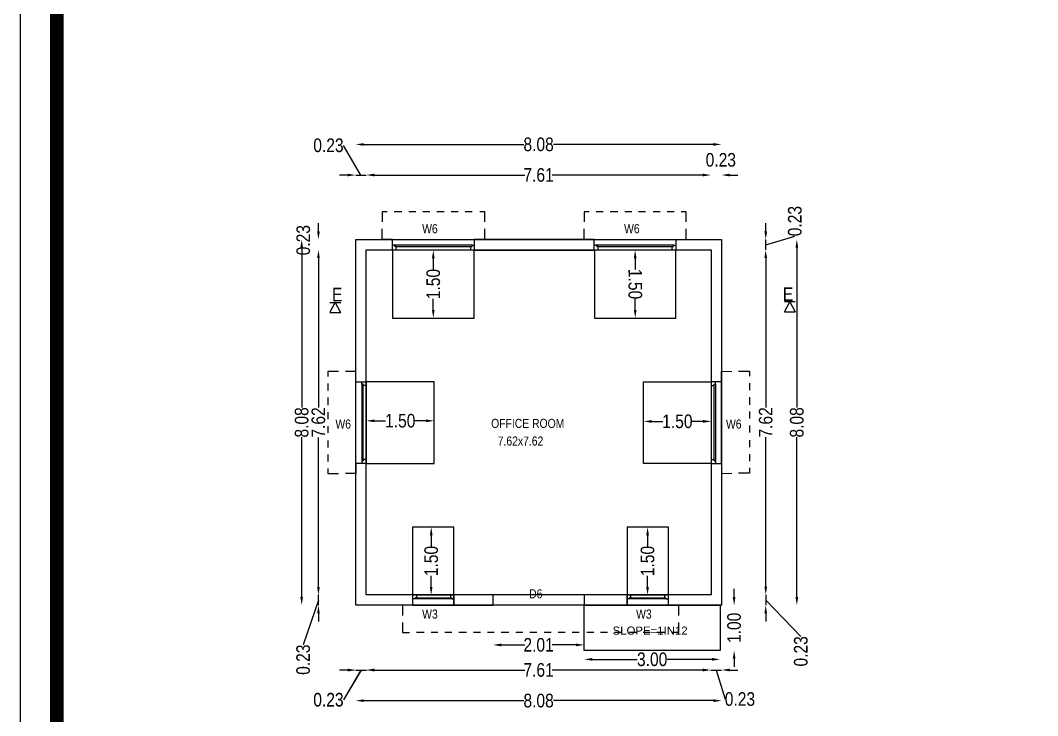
# Model space of a CAD drawing. Header units: metres. Extents: x -941 to 1333, y -28 to 1490.
# Drawn here: x 959.38 to 981.84, y 370.02 to 385.38 of the extents above; entities that cross this region are included whole.
import ezdxf

# ---------------------------------------------------------------- set-up
doc = ezdxf.new("R2010")
doc.units = ezdxf.units.M
for name, color, linetype in [('BLK_5_DA_RAMP_1', 1, 'Continuous'), ('BLK_5_FLR_0_CARPET_AREA', 45, 'Continuous'), ('BLK_5_FLR_0_EXIT_WIDTH_DOOR', 2, 'Continuous'), ('BLK_5_FLR_0_REGULAR_ROOM', 4, 'Continuous'), ('BLK_5_FLR_0_ROOM_LIGHT_VENTILATION_1', 4, 'Continuous'), ('window', 3, 'Continuous')]:
    doc.layers.add(name, color=color, linetype=linetype)
doc.styles.get("Standard").update_dxf_attribs({"font": 'arial.ttf'})
doc.styles.add('style2A', font='swissc.ttf')
doc.dimstyles.get("Standard").update_dxf_attribs({"dimtxt": 0.4, "dimasz": 0.18, "dimexe": 0.18, "dimexo": 0.0625, "dimgap": 0, "dimtad": 0, "dimzin": 0, "dimdsep": 46, "dimtxsty": 'style2A', "dimcen": 0.09, "dimse1": 1, "dimse2": 1, "dimadec": 0, "dimazin": 0, "dimtfac": 1, "dimtofl": 0, "dimtmove": 0, "dimatfit": 3, "dimfxl": 0, "dimtolj": 1, "dimtzin": 0, "dimarcsym": 0})

# ---------------------------------------------------------------- blocks, each defined once
blk = doc.blocks.new('*D900')
at = {"layer": 'BLK_5_FLR_0_ROOM_LIGHT_VENTILATION_1', "color": 0, "lineweight": -2}
for p, q in [((968.497, 380.122), (968.497, 379.876)), ((968.497, 378.982), (968.497, 379.229))]:
    blk.add_line(p, q, dxfattribs=at)
at = {"layer": 'BLK_5_FLR_0_ROOM_LIGHT_VENTILATION_1', "color": 0}
for points in [[(968.467, 380.122), (968.527, 380.122), (968.497, 380.302)], [(968.467, 378.982), (968.527, 378.982), (968.497, 378.802)]]:
    blk.add_solid(points, dxfattribs=at)
at = {"layer": 'Defpoints', "color": 0}
for p in [(968.497, 380.302), (968.497, 378.802), (968.497, 378.802)]:
    blk.add_point(p, dxfattribs=at)
at = {"layer": 'BLK_5_FLR_0_ROOM_LIGHT_VENTILATION_1', "color": 0, "insert": (968.497, 379.552), "char_height": 0.3, "attachment_point": 5, "rotation": 90, "style": 'style2A'}
blk.add_mtext('\\A1;1.50', dxfattribs=at)
blk = doc.blocks.new('*D901')
at = {"layer": 'BLK_5_FLR_0_ROOM_LIGHT_VENTILATION_1', "color": 0, "lineweight": -2}
for p, q in [((972.954, 380.122), (972.954, 379.876)), ((972.955, 378.982), (972.955, 379.229))]:
    blk.add_line(p, q, dxfattribs=at)
at = {"layer": 'BLK_5_FLR_0_ROOM_LIGHT_VENTILATION_1', "color": 0}
for points in [[(972.984, 380.122), (972.924, 380.122), (972.954, 380.302)], [(972.985, 378.982), (972.925, 378.982), (972.955, 378.802)]]:
    blk.add_solid(points, dxfattribs=at)
at = {"layer": 'Defpoints', "color": 0}
for p in [(972.954, 380.302), (972.955, 378.802), (972.955, 378.802)]:
    blk.add_point(p, dxfattribs=at)
at = {"layer": 'BLK_5_FLR_0_ROOM_LIGHT_VENTILATION_1', "color": 0, "insert": (972.955, 379.552), "char_height": 0.3, "attachment_point": 5, "rotation": 270.0564, "style": 'style2A'}
blk.add_mtext('\\A1;1.50', dxfattribs=at)
blk = doc.blocks.new('*D858')
at = {"layer": 'BLK_5_FLR_0_ROOM_LIGHT_VENTILATION_1', "color": 0, "lineweight": -2}
for p, q in [((967.197, 376.532), (967.443, 376.532)), ((968.337, 376.532), (968.091, 376.532))]:
    blk.add_line(p, q, dxfattribs=at)
at = {"layer": 'BLK_5_FLR_0_ROOM_LIGHT_VENTILATION_1', "color": 0}
for points in [[(967.197, 376.562), (967.197, 376.502), (967.017, 376.532)], [(968.337, 376.562), (968.337, 376.502), (968.517, 376.532)]]:
    blk.add_solid(points, dxfattribs=at)
at = {"layer": 'Defpoints', "color": 0}
for p in [(967.017, 376.507), (968.517, 376.532), (968.517, 376.507)]:
    blk.add_point(p, dxfattribs=at)
at = {"layer": 'BLK_5_FLR_0_ROOM_LIGHT_VENTILATION_1', "color": 0, "insert": (967.767, 376.532), "char_height": 0.3, "attachment_point": 5, "style": 'style2A'}
blk.add_mtext('\\A1;1.50', dxfattribs=at)
blk = doc.blocks.new('*D902')
at = {"layer": 'BLK_5_FLR_0_ROOM_LIGHT_VENTILATION_1', "color": 0, "lineweight": -2}
for p, q in [((973.318, 376.519), (973.562, 376.519)), ((974.454, 376.519), (974.21, 376.519))]:
    blk.add_line(p, q, dxfattribs=at)
at = {"layer": 'BLK_5_FLR_0_ROOM_LIGHT_VENTILATION_1', "color": 0}
for points in [[(973.318, 376.549), (973.318, 376.489), (973.138, 376.519)], [(974.454, 376.549), (974.454, 376.489), (974.634, 376.519)]]:
    blk.add_solid(points, dxfattribs=at)
at = {"layer": 'Defpoints', "color": 0}
for p in [(973.138, 376.519), (974.634, 376.519), (974.634, 376.519)]:
    blk.add_point(p, dxfattribs=at)
at = {"layer": 'BLK_5_FLR_0_ROOM_LIGHT_VENTILATION_1', "color": 0, "insert": (973.886, 376.519), "char_height": 0.3, "attachment_point": 5, "style": 'style2A'}
blk.add_mtext('\\A1;1.50', dxfattribs=at)
blk = doc.blocks.new('*D903')
at = {"layer": 'BLK_5_FLR_0_ROOM_LIGHT_VENTILATION_1', "color": 0, "lineweight": -2}
for p, q in [((968.451, 374.005), (968.451, 373.759)), ((968.45, 372.865), (968.451, 373.111))]:
    blk.add_line(p, q, dxfattribs=at)
at = {"layer": 'BLK_5_FLR_0_ROOM_LIGHT_VENTILATION_1', "color": 0}
for points in [[(968.421, 374.005), (968.481, 374.005), (968.451, 374.185)], [(968.42, 372.865), (968.48, 372.865), (968.45, 372.685)]]:
    blk.add_solid(points, dxfattribs=at)
at = {"layer": 'Defpoints', "color": 0}
for p in [(968.496, 374.185), (968.45, 372.685), (968.495, 372.685)]:
    blk.add_point(p, dxfattribs=at)
at = {"layer": 'BLK_5_FLR_0_ROOM_LIGHT_VENTILATION_1', "color": 0, "insert": (968.451, 373.435), "char_height": 0.3, "attachment_point": 5, "rotation": 89.9707, "style": 'style2A'}
blk.add_mtext('\\A1;1.50', dxfattribs=at)
blk = doc.blocks.new('*D904')
at = {"layer": 'BLK_5_FLR_0_ROOM_LIGHT_VENTILATION_1', "color": 0, "lineweight": -2}
for p, q in [((973.228, 374.005), (973.228, 373.759)), ((973.228, 372.865), (973.228, 373.111))]:
    blk.add_line(p, q, dxfattribs=at)
at = {"layer": 'BLK_5_FLR_0_ROOM_LIGHT_VENTILATION_1', "color": 0}
for points in [[(973.198, 374.005), (973.258, 374.005), (973.228, 374.185)], [(973.198, 372.865), (973.258, 372.865), (973.228, 372.685)]]:
    blk.add_solid(points, dxfattribs=at)
at = {"layer": 'Defpoints', "color": 0}
for p in [(973.228, 374.185), (973.234, 374.185), (973.234, 372.685)]:
    blk.add_point(p, dxfattribs=at)
at = {"layer": 'BLK_5_FLR_0_ROOM_LIGHT_VENTILATION_1', "color": 0, "insert": (973.228, 373.435), "char_height": 0.3, "attachment_point": 5, "rotation": 90, "style": 'style2A'}
blk.add_mtext('\\A1;1.50', dxfattribs=at)
blk = doc.blocks.new('*D855')
at = {"layer": 'BLK_5_FLR_0_EXIT_WIDTH_DOOR', "color": 0, "lineweight": -2}
for p, q in [((969.996, 371.582), (970.52, 371.582)), ((971.649, 371.582), (971.124, 371.582))]:
    blk.add_line(p, q, dxfattribs=at)
at = {"layer": 'BLK_5_FLR_0_EXIT_WIDTH_DOOR', "color": 0}
for points in [[(969.996, 371.612), (969.996, 371.552), (969.816, 371.582)], [(971.649, 371.612), (971.649, 371.552), (971.829, 371.582)]]:
    blk.add_solid(points, dxfattribs=at)
at = {"layer": 'Defpoints', "color": 0}
for p in [(969.816, 373.485), (971.829, 373.485), (971.829, 371.582)]:
    blk.add_point(p, dxfattribs=at)
at = {"layer": 'BLK_5_FLR_0_EXIT_WIDTH_DOOR', "color": 0, "insert": (970.822, 371.582), "char_height": 0.3, "attachment_point": 5, "style": 'style2A'}
blk.add_mtext('\\A1;2.01', dxfattribs=at)
blk = doc.blocks.new('*D895')
at = {"layer": 'BLK_5_DA_RAMP_1', "color": 0, "lineweight": -2}
for p, q in [((972.009, 371.263), (972.998, 371.263)), ((974.649, 371.263), (973.659, 371.263))]:
    blk.add_line(p, q, dxfattribs=at)
at = {"layer": 'BLK_5_DA_RAMP_1', "color": 0}
for points in [[(972.009, 371.293), (972.009, 371.233), (971.829, 371.263)], [(974.649, 371.293), (974.649, 371.233), (974.829, 371.263)]]:
    blk.add_solid(points, dxfattribs=at)
at = {"layer": 'Defpoints', "color": 0}
for p in [(971.829, 372.458), (974.829, 372.458), (974.829, 371.263)]:
    blk.add_point(p, dxfattribs=at)
at = {"layer": 'BLK_5_DA_RAMP_1', "color": 0, "insert": (973.329, 371.263), "char_height": 0.3, "attachment_point": 5, "style": 'style2A'}
blk.add_mtext('\\A1;3.00', dxfattribs=at)
blk = doc.blocks.new('*D896')
at = {"layer": 'BLK_5_DA_RAMP_1', "color": 0, "lineweight": -2}
for p, q in [((975.139, 372.638), (975.139, 372.818)), ((975.139, 371.28), (975.139, 371.1))]:
    blk.add_line(p, q, dxfattribs=at)
at = {"layer": 'BLK_5_DA_RAMP_1', "color": 0}
for points in [[(975.109, 372.638), (975.169, 372.638), (975.139, 372.458)], [(975.109, 371.28), (975.169, 371.28), (975.139, 371.46)]]:
    blk.add_solid(points, dxfattribs=at)
at = {"layer": 'Defpoints', "color": 0}
for p in [(974.829, 372.458), (974.829, 371.46), (975.139, 371.46)]:
    blk.add_point(p, dxfattribs=at)
at = {"layer": 'BLK_5_DA_RAMP_1', "color": 0, "insert": (975.139, 371.959), "char_height": 0.3, "attachment_point": 5, "rotation": 90, "style": 'style2A'}
blk.add_mtext('\\A1;1.00', dxfattribs=at)
blk = doc.blocks.new('*D877')
at = {"layer": 'Defpoints', "color": 0}
for p in [(965.961, 372.685), (967.017, 372.685), (967.034, 372.458)]:
    blk.add_point(p, dxfattribs=at)
at = {"layer": 'window', "color": 0, "lineweight": -2}
for p, q in [((965.961, 372.865), (965.961, 373.045)), ((965.961, 372.458), (965.961, 372.685)), ((965.961, 372.571), (965.624, 371.585)), ((965.961, 372.278), (965.961, 372.098))]:
    blk.add_line(p, q, dxfattribs=at)
at = {"layer": 'window', "color": 0}
for points in [[(965.931, 372.865), (965.991, 372.865), (965.961, 372.685)], [(965.931, 372.278), (965.991, 372.278), (965.961, 372.458)]]:
    blk.add_solid(points, dxfattribs=at)
at = {"layer": 'window', "color": 0, "insert": (965.624, 371.256), "char_height": 0.3, "attachment_point": 5, "rotation": 90, "style": 'style2A'}
blk.add_mtext('\\A1;0.23', dxfattribs=at)
blk = doc.blocks.new('*D878')
at = {"layer": 'Defpoints', "color": 0}
for p in [(965.961, 380.305), (967.013, 380.305), (967.017, 372.685)]:
    blk.add_point(p, dxfattribs=at)
at = {"layer": 'window', "color": 0, "lineweight": -2}
for p, q in [((965.961, 380.125), (965.961, 376.824)), ((965.961, 372.865), (965.961, 376.166))]:
    blk.add_line(p, q, dxfattribs=at)
at = {"layer": 'window', "color": 0}
for points in [[(965.931, 380.125), (965.991, 380.125), (965.961, 380.305)], [(965.931, 372.865), (965.991, 372.865), (965.961, 372.685)]]:
    blk.add_solid(points, dxfattribs=at)
at = {"layer": 'window', "color": 0, "insert": (965.961, 376.495), "char_height": 0.3, "attachment_point": 5, "rotation": 90, "style": 'style2A'}
blk.add_mtext('\\A1;7.62', dxfattribs=at)
blk = doc.blocks.new('*D879')
at = {"layer": 'Defpoints', "color": 0}
for p in [(965.961, 380.536), (966.783, 380.536), (967.013, 380.305)]:
    blk.add_point(p, dxfattribs=at)
at = {"layer": 'window', "color": 0, "lineweight": -2}
for p, q in [((965.961, 380.716), (965.961, 380.896)), ((965.961, 380.125), (965.961, 379.945))]:
    blk.add_line(p, q, dxfattribs=at)
at = {"layer": 'window', "color": 0}
for points in [[(965.931, 380.716), (965.991, 380.716), (965.961, 380.536)], [(965.931, 380.125), (965.991, 380.125), (965.961, 380.305)]]:
    blk.add_solid(points, dxfattribs=at)
at = {"layer": 'window', "color": 0, "insert": (965.627, 380.521), "char_height": 0.3, "attachment_point": 5, "rotation": 90, "style": 'style2A'}
blk.add_mtext('\\A1;0.23', dxfattribs=at)
blk = doc.blocks.new('*D859')
at = {"layer": 'Defpoints', "color": 0}
for p in [(966.865, 380.536), (965.591, 372.458), (966.865, 372.458)]:
    blk.add_point(p, dxfattribs=at)
at = {"layer": 'window', "color": 0, "lineweight": -2}
for p, q in [((965.591, 380.356), (965.591, 376.826)), ((965.591, 372.638), (965.591, 376.167))]:
    blk.add_line(p, q, dxfattribs=at)
at = {"layer": 'window', "color": 0}
for points in [[(965.561, 380.356), (965.621, 380.356), (965.591, 380.536)], [(965.561, 372.638), (965.621, 372.638), (965.591, 372.458)]]:
    blk.add_solid(points, dxfattribs=at)
at = {"layer": 'window', "color": 0, "insert": (965.591, 376.497), "char_height": 0.3, "attachment_point": 5, "rotation": 90, "style": 'style2A'}
blk.add_mtext('\\A1;8.08', dxfattribs=at)
blk = doc.blocks.new('*D860')
at = {"layer": 'Defpoints', "color": 0}
for p in [(974.862, 380.536), (975.837, 380.536), (974.634, 380.305)]:
    blk.add_point(p, dxfattribs=at)
at = {"layer": 'window', "color": 0, "lineweight": -2}
for p, q in [((975.837, 380.716), (975.837, 380.896)), ((975.837, 380.421), (976.48, 380.613)), ((975.837, 380.305), (975.837, 380.536)), ((975.837, 380.125), (975.837, 379.945))]:
    blk.add_line(p, q, dxfattribs=at)
at = {"layer": 'window', "color": 0}
for points in [[(975.807, 380.716), (975.867, 380.716), (975.837, 380.536)], [(975.807, 380.125), (975.867, 380.125), (975.837, 380.305)]]:
    blk.add_solid(points, dxfattribs=at)
at = {"layer": 'window', "color": 0, "insert": (976.48, 380.942), "char_height": 0.3, "attachment_point": 5, "rotation": 90, "style": 'style2A'}
blk.add_mtext('\\A1;0.23', dxfattribs=at)
blk = doc.blocks.new('*D861')
at = {"layer": 'Defpoints', "color": 0}
for p in [(974.862, 380.536), (974.862, 372.458), (976.524, 372.458)]:
    blk.add_point(p, dxfattribs=at)
at = {"layer": 'window', "color": 0, "lineweight": -2}
for p, q in [((976.524, 380.356), (976.524, 376.826)), ((976.524, 372.638), (976.524, 376.167))]:
    blk.add_line(p, q, dxfattribs=at)
at = {"layer": 'window', "color": 0}
for points in [[(976.494, 380.356), (976.554, 380.356), (976.524, 380.536)], [(976.494, 372.638), (976.554, 372.638), (976.524, 372.458)]]:
    blk.add_solid(points, dxfattribs=at)
at = {"layer": 'window', "color": 0, "insert": (976.524, 376.497), "char_height": 0.3, "attachment_point": 5, "rotation": 90, "style": 'style2A'}
blk.add_mtext('\\A1;8.08', dxfattribs=at)
blk = doc.blocks.new('*D876')
at = {"layer": 'Defpoints', "color": 0}
for p in [(966.789, 373.532), (967.022, 373.532), (967.022, 371.025)]:
    blk.add_point(p, dxfattribs=at)
at = {"layer": 'window', "color": 0, "lineweight": -2}
for p, q in [((966.609, 371.025), (966.429, 371.025)), ((966.905, 371.025), (966.511, 370.369)), ((966.789, 371.025), (967.022, 371.025)), ((967.202, 371.025), (967.382, 371.025))]:
    blk.add_line(p, q, dxfattribs=at)
at = {"layer": 'window', "color": 0}
for points in [[(966.609, 371.055), (966.609, 370.995), (966.789, 371.025)], [(967.202, 371.055), (967.202, 370.995), (967.022, 371.025)]]:
    blk.add_solid(points, dxfattribs=at)
at = {"layer": 'window', "color": 0, "insert": (966.182, 370.369), "char_height": 0.3, "attachment_point": 5, "style": 'style2A'}
blk.add_mtext('\\A1;0.23', dxfattribs=at)
blk = doc.blocks.new('*D880')
at = {"layer": 'Defpoints', "color": 0}
for p in [(967.013, 381.96), (966.783, 379.453), (967.013, 379.453)]:
    blk.add_point(p, dxfattribs=at)
at = {"layer": 'window', "color": 0, "lineweight": -2}
for p, q in [((966.898, 381.96), (966.511, 382.615)), ((966.603, 381.96), (966.423, 381.96)), ((966.783, 381.96), (967.013, 381.96)), ((967.193, 381.96), (967.373, 381.96))]:
    blk.add_line(p, q, dxfattribs=at)
at = {"layer": 'window', "color": 0}
for points in [[(966.603, 381.99), (966.603, 381.93), (966.783, 381.96)], [(967.193, 381.99), (967.193, 381.93), (967.013, 381.96)]]:
    blk.add_solid(points, dxfattribs=at)
at = {"layer": 'window', "color": 0, "insert": (966.182, 382.615), "char_height": 0.3, "attachment_point": 5, "style": 'style2A'}
blk.add_mtext('\\A1;0.23', dxfattribs=at)
blk = doc.blocks.new('*D881')
at = {"layer": 'Defpoints', "color": 0}
for p in [(974.628, 381.96), (967.013, 380.305), (974.628, 380.299)]:
    blk.add_point(p, dxfattribs=at)
at = {"layer": 'window', "color": 0, "lineweight": -2}
for p, q in [((967.193, 381.96), (970.518, 381.96)), ((974.448, 381.96), (971.123, 381.96))]:
    blk.add_line(p, q, dxfattribs=at)
at = {"layer": 'window', "color": 0}
for points in [[(967.193, 381.99), (967.193, 381.93), (967.013, 381.96)], [(974.448, 381.99), (974.448, 381.93), (974.628, 381.96)]]:
    blk.add_solid(points, dxfattribs=at)
at = {"layer": 'window', "color": 0, "insert": (970.821, 381.96), "char_height": 0.3, "attachment_point": 5, "style": 'style2A'}
blk.add_mtext('\\A1;7.61', dxfattribs=at)
blk = doc.blocks.new('*D882')
at = {"layer": 'Defpoints', "color": 0}
for p in [(974.862, 381.96), (974.628, 380.299), (974.862, 380.299)]:
    blk.add_point(p, dxfattribs=at)
at = {"layer": 'window', "color": 0, "lineweight": -2}
for p, q in [((974.448, 381.96), (974.268, 381.96)), ((975.042, 381.96), (975.222, 381.96))]:
    blk.add_line(p, q, dxfattribs=at)
at = {"layer": 'window', "color": 0}
for points in [[(974.448, 381.99), (974.448, 381.93), (974.628, 381.96)], [(975.042, 381.99), (975.042, 381.93), (974.862, 381.96)]]:
    blk.add_solid(points, dxfattribs=at)
at = {"layer": 'window', "color": 0, "insert": (974.845, 382.294), "char_height": 0.3, "attachment_point": 5, "style": 'style2A'}
blk.add_mtext('\\A1;0.23', dxfattribs=at)
blk = doc.blocks.new('*D874')
at = {"layer": 'Defpoints', "color": 0}
for p in [(974.634, 380.305), (974.634, 372.688), (975.837, 372.688)]:
    blk.add_point(p, dxfattribs=at)
at = {"layer": 'window', "color": 0, "lineweight": -2}
for p, q in [((975.837, 380.125), (975.837, 376.826)), ((975.837, 372.868), (975.837, 376.167))]:
    blk.add_line(p, q, dxfattribs=at)
at = {"layer": 'window', "color": 0}
for points in [[(975.807, 380.125), (975.867, 380.125), (975.837, 380.305)], [(975.807, 372.868), (975.867, 372.868), (975.837, 372.688)]]:
    blk.add_solid(points, dxfattribs=at)
at = {"layer": 'window', "color": 0, "insert": (975.837, 376.496), "char_height": 0.3, "attachment_point": 5, "rotation": 90, "style": 'style2A'}
blk.add_mtext('\\A1;7.62', dxfattribs=at)
blk = doc.blocks.new('*D875')
at = {"layer": 'Defpoints', "color": 0}
for p in [(974.634, 372.688), (974.781, 372.458), (975.837, 372.458)]:
    blk.add_point(p, dxfattribs=at)
at = {"layer": 'window', "color": 0, "lineweight": -2}
for p, q in [((975.837, 372.868), (975.837, 373.048)), ((975.837, 372.688), (975.837, 372.458)), ((975.837, 372.573), (976.612, 371.769)), ((975.837, 372.278), (975.837, 372.098))]:
    blk.add_line(p, q, dxfattribs=at)
at = {"layer": 'window', "color": 0}
for points in [[(975.807, 372.868), (975.867, 372.868), (975.837, 372.688)], [(975.807, 372.278), (975.867, 372.278), (975.837, 372.458)]]:
    blk.add_solid(points, dxfattribs=at)
at = {"layer": 'window', "color": 0, "insert": (976.612, 371.44), "char_height": 0.3, "attachment_point": 5, "rotation": 90, "style": 'style2A'}
blk.add_mtext('\\A1;0.23', dxfattribs=at)
blk = doc.blocks.new('*D917')
at = {"layer": 'Defpoints', "color": 0}
for p in [(974.862, 382.636), (966.783, 380.536), (974.862, 380.536)]:
    blk.add_point(p, dxfattribs=at)
at = {"layer": 'window', "color": 0, "lineweight": -2}
for p, q in [((966.963, 382.636), (970.493, 382.636)), ((974.682, 382.636), (971.152, 382.636))]:
    blk.add_line(p, q, dxfattribs=at)
at = {"layer": 'window', "color": 0}
for points in [[(966.963, 382.666), (966.963, 382.606), (966.783, 382.636)], [(974.682, 382.666), (974.682, 382.606), (974.862, 382.636)]]:
    blk.add_solid(points, dxfattribs=at)
at = {"layer": 'window', "color": 0, "insert": (970.822, 382.636), "char_height": 0.3, "attachment_point": 5, "style": 'style2A'}
blk.add_mtext('\\A1;8.08', dxfattribs=at)
blk = doc.blocks.new('*D870')
at = {"layer": 'Defpoints', "color": 0}
for p in [(966.783, 373.535), (967.013, 373.535), (967.013, 371.028)]:
    blk.add_point(p, dxfattribs=at)
at = {"layer": 'window', "color": 0, "lineweight": -2}
for p, q in [((966.603, 371.028), (966.423, 371.028)), ((966.898, 371.028), (966.511, 370.372)), ((966.783, 371.028), (967.013, 371.028)), ((967.193, 371.028), (967.373, 371.028))]:
    blk.add_line(p, q, dxfattribs=at)
at = {"layer": 'window', "color": 0}
for points in [[(966.603, 371.058), (966.603, 370.998), (966.783, 371.028)], [(967.193, 371.058), (967.193, 370.998), (967.013, 371.028)]]:
    blk.add_solid(points, dxfattribs=at)
at = {"layer": 'window', "color": 0, "insert": (966.182, 370.372), "char_height": 0.3, "attachment_point": 5, "style": 'style2A'}
blk.add_mtext('\\A1;0.23', dxfattribs=at)
blk = doc.blocks.new('*D871')
at = {"layer": 'Defpoints', "color": 0}
for p in [(967.013, 372.682), (974.628, 372.688), (974.628, 371.028)]:
    blk.add_point(p, dxfattribs=at)
at = {"layer": 'window', "color": 0, "lineweight": -2}
for p, q in [((967.193, 371.028), (970.518, 371.028)), ((974.448, 371.028), (971.123, 371.028))]:
    blk.add_line(p, q, dxfattribs=at)
at = {"layer": 'window', "color": 0}
for points in [[(967.193, 371.058), (967.193, 370.998), (967.013, 371.028)], [(974.448, 371.058), (974.448, 370.998), (974.628, 371.028)]]:
    blk.add_solid(points, dxfattribs=at)
at = {"layer": 'window', "color": 0, "insert": (970.821, 371.028), "char_height": 0.3, "attachment_point": 5, "style": 'style2A'}
blk.add_mtext('\\A1;7.61', dxfattribs=at)
blk = doc.blocks.new('*D872')
at = {"layer": 'Defpoints', "color": 0}
for p in [(974.628, 372.688), (974.862, 372.688), (974.862, 371.028)]:
    blk.add_point(p, dxfattribs=at)
at = {"layer": 'window', "color": 0, "lineweight": -2}
for p, q in [((974.448, 371.028), (974.268, 371.028)), ((974.628, 371.028), (974.862, 371.028)), ((974.745, 371.028), (974.938, 370.385)), ((975.042, 371.028), (975.222, 371.028))]:
    blk.add_line(p, q, dxfattribs=at)
at = {"layer": 'window', "color": 0}
for points in [[(974.448, 371.058), (974.448, 370.998), (974.628, 371.028)], [(975.042, 371.058), (975.042, 370.998), (974.862, 371.028)]]:
    blk.add_solid(points, dxfattribs=at)
at = {"layer": 'window', "color": 0, "insert": (975.267, 370.385), "char_height": 0.3, "attachment_point": 5, "style": 'style2A'}
blk.add_mtext('\\A1;0.23', dxfattribs=at)
blk = doc.blocks.new('*D873')
at = {"layer": 'Defpoints', "color": 0}
for p in [(966.783, 372.452), (974.862, 372.458), (974.862, 370.351)]:
    blk.add_point(p, dxfattribs=at)
at = {"layer": 'window', "color": 0, "lineweight": -2}
for p, q in [((966.963, 370.351), (970.493, 370.351)), ((974.682, 370.351), (971.152, 370.351))]:
    blk.add_line(p, q, dxfattribs=at)
at = {"layer": 'window', "color": 0}
for points in [[(966.963, 370.381), (966.963, 370.321), (966.783, 370.351)], [(974.682, 370.381), (974.682, 370.321), (974.862, 370.351)]]:
    blk.add_solid(points, dxfattribs=at)
at = {"layer": 'window', "color": 0, "insert": (970.822, 370.351), "char_height": 0.3, "attachment_point": 5, "style": 'style2A'}
blk.add_mtext('\\A1;8.08', dxfattribs=at)

msp = doc.modelspace()

# ---------------------------------------------------------------- linework, layer by layer
msp.add_lwpolyline([(959.37921, 426.76802), (1077.98196, 426.76789), (1077.98196, 342.87839), (959.37921, 342.87851)], close=True)
at = {"const_width": 0.3036}
msp.add_lwpolyline([(960.18379, 343.6831), (1077.17738, 343.68297), (1077.17738, 425.96331), (960.18379, 425.96343)], close=True, dxfattribs=at)
at = {"lineweight": 25}
for points in [[(967.48201, 381.15088), (967.37019, 381.15088), (967.37019, 380.92726)], [(967.80346, 381.15088), (967.63575, 381.15088)], [(968.11094, 381.15088), (967.9572, 381.15088)], [(968.41842, 381.15088), (968.26468, 381.15088)], [(968.73988, 381.15088), (968.57217, 381.15088)], [(969.04736, 381.15088), (968.89362, 381.15088)], [(969.35484, 381.15088), (969.2011, 381.15088)], [(969.63437, 380.92726), (969.63437, 381.15088), (969.52256, 381.15088)], [(971.94048, 381.15088), (971.82867, 381.15088), (971.82867, 380.92726)], [(972.24796, 381.15088), (972.09422, 381.15088)], [(972.56942, 381.15088), (972.4017, 381.15088)], [(972.8769, 381.15088), (972.72316, 381.15088)], [(973.18438, 381.15088), (973.03064, 381.15088)], [(973.50583, 381.15088), (973.35209, 381.15088)], [(973.81332, 381.15088), (973.65957, 381.15088)], [(974.07887, 380.92726), (974.07887, 381.15088), (973.96706, 381.15088)], [(967.59382, 380.53592), (967.37019, 380.53592), (967.37019, 380.77352)], [(969.39677, 380.53592), (969.39677, 380.3023), (967.59382, 380.3023), (967.59382, 380.53592), (969.39677, 380.53592), (969.63437, 380.53592), (969.63437, 380.77352)], [(972.05229, 380.53592), (971.82867, 380.53592), (971.82867, 380.77352)], [(973.85524, 380.53592), (973.85524, 380.3023), (972.05229, 380.3023), (972.05229, 380.53592), (973.85524, 380.53592), (974.07887, 380.53592), (974.07887, 380.77352)], [(967.67768, 380.3023), (967.67768, 380.38218), (967.64972, 380.38218), (967.64972, 380.41013), (967.59382, 380.41013)], [(969.39677, 380.3023), (967.59382, 380.3023)], [(969.32689, 380.3023), (969.32689, 380.38218), (969.35484, 380.38218), (969.35484, 380.41013), (967.64972, 380.41013)], [(967.67768, 380.38218), (969.32689, 380.38218)], [(969.35484, 380.41013), (969.39677, 380.41013)], [(972.13615, 380.3023), (972.13615, 380.38218), (972.10819, 380.38218), (972.10819, 380.41013), (972.05229, 380.41013)], [(973.85524, 380.3023), (972.05229, 380.3023)], [(973.77139, 380.3023), (973.77139, 380.38218), (973.79934, 380.38218), (973.79934, 380.41013), (972.10819, 380.41013)], [(972.13615, 380.38218), (973.77139, 380.38218)], [(973.79934, 380.41013), (973.85524, 380.41013)], [(966.40582, 377.61883), (966.16822, 377.61883), (966.16822, 377.50702)], [(966.78319, 377.39521), (967.01681, 377.39521), (967.01681, 375.59225), (966.78319, 375.59225), (966.78319, 377.39521), (966.78319, 377.61883), (966.55956, 377.61883)], [(974.86155, 377.39521), (974.63404, 377.39373), (974.63404, 375.59077), (974.86155, 375.59225), (974.86155, 377.39521), (974.86155, 377.61883), (975.08517, 377.62883)], [(975.23891, 377.62883), (975.47651, 377.62883), (975.47651, 377.51702)], [(966.91897, 377.3393), (966.91897, 377.39521)], [(967.01681, 377.39521), (967.01681, 375.59225)], [(974.63404, 377.39373), (974.63404, 375.59077)], [(974.72576, 377.3393), (974.72576, 377.39521)], [(975.47651, 377.36328), (975.47651, 377.20954)], [(966.16822, 377.35328), (966.16822, 377.19954)], [(967.01681, 377.31135), (966.94693, 377.31135), (966.94693, 377.3393), (966.91897, 377.3393), (966.91897, 375.64816)], [(966.94693, 375.67611), (966.94693, 377.31135)], [(974.62792, 377.31135), (974.6978, 377.31135), (974.6978, 377.3393), (974.72576, 377.3393), (974.72576, 375.64816)], [(974.6978, 375.67611), (974.6978, 377.31135)], [(966.16822, 377.0458), (966.16822, 376.87808)], [(975.47651, 377.0558), (975.47651, 376.88808)], [(966.16822, 376.72434), (966.16822, 376.5706)], [(975.47651, 376.73434), (975.47651, 376.5806)], [(966.16822, 376.41686), (966.16822, 376.26312)], [(975.47651, 376.42686), (975.47651, 376.27312)], [(966.16822, 376.0954), (966.16822, 375.94166)], [(975.47651, 376.1054), (975.47651, 375.95166)], [(966.16822, 375.78792), (966.16822, 375.63418)], [(975.47651, 375.79792), (975.47651, 375.64418)], [(966.78319, 375.59225), (966.78319, 375.36863), (966.55956, 375.36863)], [(967.01681, 375.67611), (966.94693, 375.67611), (966.94693, 375.64816), (966.91897, 375.64816), (966.91897, 375.59225)], [(974.62792, 375.67611), (974.6978, 375.67611), (974.6978, 375.64816), (974.72576, 375.64816), (974.72576, 375.59225)], [(974.86155, 375.59225), (974.86155, 375.36863), (975.08517, 375.37863)], [(966.16822, 375.48044), (966.16822, 375.36863), (966.40582, 375.36863)], [(975.47651, 375.49044), (975.47651, 375.37863), (975.23891, 375.37863)], [(968.94953, 372.68516), (968.04106, 372.68516)], [(968.12492, 372.68516), (968.12492, 372.62528), (968.09697, 372.62528), (968.09697, 372.59733), (968.04106, 372.59733)], [(968.87965, 372.68516), (968.87965, 372.62528), (968.9076, 372.62528), (968.9076, 372.59733), (968.09697, 372.59733)], [(973.68753, 372.45756), (973.68753, 372.68516), (972.77906, 372.68516), (972.77906, 372.45756), (973.68753, 372.45756), (973.91115, 372.45756), (973.91115, 372.23394)], [(973.68753, 372.68516), (972.77906, 372.68516)], [(972.84894, 372.68516), (972.84894, 372.62528), (972.82099, 372.62528), (972.82099, 372.59733), (972.77906, 372.59733)], [(973.60367, 372.68516), (973.60367, 372.62528), (973.63162, 372.62528), (973.63162, 372.59733), (972.82099, 372.59733)], [(968.04106, 372.45756), (967.81744, 372.45756), (967.81744, 372.23394)], [(968.12492, 372.62528), (968.87965, 372.62528)], [(968.9076, 372.59733), (968.94953, 372.59733)], [(968.94953, 372.45756), (969.18713, 372.45756)], [(972.77906, 372.45756), (972.54146, 372.45756)], [(972.84894, 372.62528), (973.60367, 372.62528)], [(973.63162, 372.59733), (973.68753, 372.59733)], [(967.81744, 372.0802), (967.81744, 371.85658), (967.97118, 371.85658)], [(973.91115, 372.0802), (973.91115, 371.85658), (973.75741, 371.85658)], [(968.29264, 371.85658), (968.12492, 371.85658)], [(968.60012, 371.85658), (968.44638, 371.85658)], [(968.9076, 371.85658), (968.75386, 371.85658)], [(969.22906, 371.85658), (969.06134, 371.85658)], [(969.53654, 371.85658), (969.3828, 371.85658)], [(969.84402, 371.85658), (969.69028, 371.85658)], [(970.16547, 371.85658), (969.99776, 371.85658)], [(970.47296, 371.85658), (970.31922, 371.85658)], [(970.78044, 371.85658), (970.6267, 371.85658)], [(971.10189, 371.85658), (970.94815, 371.85658)], [(971.40937, 371.85658), (971.25563, 371.85658)], [(971.71686, 371.85658), (971.56311, 371.85658)], [(972.03831, 371.85658), (971.88457, 371.85658)], [(972.34579, 371.85658), (972.19205, 371.85658)], [(972.66725, 371.85658), (972.49953, 371.85658)], [(972.97473, 371.85658), (972.82099, 371.85658)], [(973.28221, 371.85658), (973.12847, 371.85658)], [(973.60367, 371.85658), (973.43595, 371.85658)]]:
    msp.add_lwpolyline(points, dxfattribs=at)
for points in [[(966.78319, 380.53592), (974.86155, 380.53592), (974.86155, 372.45756), (966.78319, 372.45756)], [(972.05229, 380.53592), (971.82867, 380.53592), (969.39677, 380.53592), (969.39677, 380.3023), (972.05229, 380.3023)], [(968.04106, 372.45756), (968.94953, 372.45756), (968.94953, 372.68516), (968.04106, 372.68516)], [(969.81606, 372.68516), (968.94953, 372.68516), (968.94953, 372.45756), (969.18713, 372.45756), (969.81606, 372.45756)], [(972.77906, 372.68516), (971.82867, 372.68516), (971.82867, 372.45756), (972.77906, 372.45756)]]:
    msp.add_lwpolyline(points, close=True, dxfattribs=at)
for points in [[(966.45228, 378.91945), (966.33352, 379.15226), (966.21477, 378.92945)], [(976.48903, 379.16058), (976.25152, 379.16058)], [(976.25152, 378.93778), (976.37028, 379.16058), (976.48903, 378.93778)], [(966.21477, 379.14226), (966.45228, 379.14226)], [(976.25152, 378.93778), (976.48903, 378.93778)], [(966.45228, 378.91945), (966.21477, 378.91945)]]:
    msp.add_lwpolyline(points)
at = {"layer": 'BLK_5_DA_RAMP_1'}
msp.add_lwpolyline([(971.82867, 372.45756), (974.82867, 372.45756), (974.82867, 371.46028), (971.82867, 371.46028)], close=True, dxfattribs=at)
at = {"layer": 'BLK_5_FLR_0_CARPET_AREA'}
msp.add_lwpolyline([(967.01319, 380.30518), (974.63404, 380.30518), (974.63404, 372.68756), (967.01319, 372.68756)], close=True, dxfattribs=at)
at = {"layer": 'BLK_5_FLR_0_REGULAR_ROOM'}
msp.add_lwpolyline([(967.01319, 380.30518), (974.63404, 380.30518), (974.63404, 372.68756), (967.01319, 372.68756)], close=True, dxfattribs=at)
at = {"layer": 'BLK_5_FLR_0_ROOM_LIGHT_VENTILATION_1'}
for points in [[(969.39677, 380.3023), (967.59677, 380.3023), (967.59677, 378.8023), (969.39677, 378.8023)], [(973.85524, 380.3023), (972.05524, 380.3023), (972.05524, 378.8023), (973.85524, 378.8023)], [(967.01681, 377.39225), (967.01681, 375.59225), (968.51681, 375.59225), (968.51681, 377.39225)], [(974.63404, 377.39225), (974.63404, 375.59225), (973.13792, 375.59225), (973.13792, 377.39225)], [(968.04106, 372.68516), (968.95106, 372.68516), (968.95106, 374.18516), (968.04106, 374.18516)], [(972.77906, 372.68516), (973.68906, 372.68516), (973.68906, 374.18516), (972.77906, 374.18516)]]:
    msp.add_lwpolyline(points, close=True, dxfattribs=at)
at = {"layer": 'window'}
msp.add_lwpolyline([(959.37921, 342.87839), (959.37921, 426.76814), (1077.98196, 426.76814), (1077.98196, 342.87839)], close=True, dxfattribs=at)

# ---------------------------------------------------------------- texts
at = {"style": 'style2A'}
for s, insert, char_height, attachment_point in [('W6', (968.25071, 380.67219), 0.199992, 7), ('W6', (972.70918, 380.67219), 0.199992, 7), ('E', (966.2604, 379.16984), 0.3, 7), ('E', (976.4434, 379.17817), 0.3, 9), ('W6', (966.33594, 376.35746), 0.199992, 7), ('OFFICE ROOM', (969.77414, 376.37144), 0.1999918, 7), ('W6', (974.95938, 376.35746), 0.199992, 7), ('7.62x7.62', (969.91961, 375.98243), 0.199992, 7), ('D6', (970.61272, 372.60781), 0.199992, 7), ('W3', (968.25071, 372.16057), 0.199992, 7), ('W3', (972.97473, 372.16057), 0.199992, 7)]:
    msp.add_mtext(s, dxfattribs=dict(at, insert=insert, char_height=char_height, attachment_point=attachment_point))
at = {"layer": 'BLK_5_DA_RAMP_1', "color": 1, "insert": (972.45619, 371.98793), "char_height": 0.18, "width": 1.7842838, "attachment_point": 1}
msp.add_mtext('SLOPE=1IN12', dxfattribs=at)

# ---------------------------------------------------------------- dimensions: what is measured, and where the dimension line sits
at = {"layer": 'BLK_5_DA_RAMP_1', "color": 2}
dim = msp.add_linear_dim(base=(975.13938, 371.46028), p1=(974.82867, 372.45756), p2=(974.82867, 371.46028), angle=270, dimstyle='Standard', override={"dimtxt": 0.3}, dxfattribs=at)
dim.commit()
dim.dimension.update_dxf_attribs({"geometry": '*D896', "text_midpoint": (975.13938, 371.95892), "dimtype": 161})
at = {"layer": 'BLK_5_DA_RAMP_1'}
dim = msp.add_linear_dim(base=(974.82867, 371.26265), p1=(971.82867, 372.45756), p2=(974.82867, 372.45756), angle=0, dimstyle='Standard', override={"dimtxt": 0.3}, dxfattribs=at)
dim.commit()
dim.dimension.update_dxf_attribs({"geometry": '*D895', "text_midpoint": (973.32867, 371.26265), "dimtype": 161})
at = {"layer": 'BLK_5_FLR_0_EXIT_WIDTH_DOOR'}
dim = msp.add_aligned_dim(p1=(969.81606, 373.48453), p2=(971.82867, 373.48453), distance=-1.90261, dimstyle='Standard', override={"dimtxt": 0.3}, dxfattribs=at)
dim.commit()
dim.dimension.update_dxf_attribs({"geometry": '*D855', "text_midpoint": (970.82237, 371.58192)})
at = {"layer": 'BLK_5_FLR_0_ROOM_LIGHT_VENTILATION_1', "color": 232}
for p1, p2, distance, picture, middle in [((968.49677, 380.3023), (968.49677, 378.8023), 0, '*D900', (968.49677, 379.5523)), ((972.95377, 380.3023), (972.95524, 378.8023), 0, '*D901', (972.95451, 379.5523)), ((967.01681, 376.50719), (968.51681, 376.50719), 0.02509, '*D858', (967.76681, 376.53228)), ((973.13792, 376.51882), (974.63404, 376.51882), 0, '*D902', (973.88598, 376.51882)), ((968.49606, 374.18516), (968.4953, 372.68516), -0.04495, '*D903', (968.45073, 373.43518)), ((973.23406, 372.68516), (973.23406, 374.18516), 0.00584, '*D904', (973.22822, 373.43516))]:
    dim = msp.add_aligned_dim(p1=p1, p2=p2, distance=distance, dimstyle='Standard', override={"dimtxt": 0.3}, dxfattribs=at)
    dim.commit()
    dim.dimension.update_dxf_attribs({"geometry": picture, "text_midpoint": middle})
at = {"layer": 'window'}
for base, p1, p2, picture, middle in [((967.01319, 381.95981), (966.78319, 379.45257), (967.01319, 379.45257), '*D880', (966.51097, 382.61541)), ((967.01319, 371.02765), (966.78319, 373.53488), (967.01319, 373.53488), '*D870', (966.51097, 370.37205)), ((967.02227, 371.02469), (966.78865, 373.53193), (967.02227, 373.53193), '*D876', (966.51097, 370.3691))]:
    dim = msp.add_linear_dim(base=base, p1=p1, p2=p2, dimstyle='Standard', override={"dimtxt": 0.3, "dimtmove": 1}, dxfattribs=at)
    dim.commit()
    dim.dimension.update_dxf_attribs({"geometry": picture, "text_midpoint": middle, "dimtype": 160})
for base, p1, p2, override, picture, middle in [((974.86155, 382.63621), (966.78319, 380.53592), (974.86155, 380.53592), {"dimtxt": 0.3}, '*D917', (970.82237, 382.63621)), ((974.86155, 381.95981), (974.62792, 380.29934), (974.86155, 380.29934), {"dimtxt": 0.3, "dimtmove": 1}, '*D882', (974.84499, 382.294)), ((974.62792, 381.95981), (967.01319, 380.30518), (974.62792, 380.29934), {"dimtxt": 0.3}, '*D881', (970.82055, 381.95981)), ((974.62792, 371.02765), (967.01319, 372.68228), (974.62792, 372.68812), {"dimtxt": 0.3}, '*D871', (970.82055, 371.02765)), ((974.86155, 371.02765), (974.62792, 372.68812), (974.86155, 372.68812), {"dimtxt": 0.3, "dimtmove": 1}, '*D872', (974.9375, 370.38508)), ((974.86155, 370.35125), (966.78319, 372.45154), (974.86155, 372.45756), {"dimtxt": 0.3}, '*D873', (970.82237, 370.35125))]:
    dim = msp.add_linear_dim(base=base, p1=p1, p2=p2, dimstyle='Standard', override=override, dxfattribs=at)
    dim.commit()
    dim.dimension.update_dxf_attribs({"geometry": picture, "text_midpoint": middle})
for base, p1, p2, override, picture, middle in [((975.83706, 380.53592), (974.63404, 380.30518), (974.86155, 380.53592), {"dimtxt": 0.3, "dimtmove": 1}, '*D860', (976.47962, 380.61332)), ((965.96116, 380.53592), (967.01319, 380.30518), (966.78319, 380.53592), {"dimtxt": 0.3, "dimtmove": 1}, '*D879', (965.62697, 380.52081)), ((965.59084, 372.45756), (966.8645, 380.53592), (966.8645, 372.45756), {"dimtxt": 0.3}, '*D859', (965.59084, 376.49674)), ((976.5237, 372.45756), (974.86155, 380.53592), (974.86155, 372.45756), {"dimtxt": 0.3}, '*D861', (976.5237, 376.49674)), ((965.96116, 380.30518), (967.01681, 372.68516), (967.01319, 380.30518), {"dimtxt": 0.3}, '*D878', (965.96116, 376.49517)), ((975.83706, 372.68756), (974.63404, 380.30518), (974.63404, 372.68756), {"dimtxt": 0.3}, '*D874', (975.83706, 376.49637))]:
    dim = msp.add_linear_dim(base=base, p1=p1, p2=p2, angle=90, dimstyle='Standard', override=override, dxfattribs=at)
    dim.commit()
    dim.dimension.update_dxf_attribs({"geometry": picture, "text_midpoint": middle})
for base, p1, p2, picture, middle in [((965.96116, 372.68516), (967.03443, 372.45756), (967.01681, 372.68516), '*D877', (965.62381, 371.58463)), ((975.83706, 372.45756), (974.63404, 372.68756), (974.78141, 372.45756), '*D875', (976.6121, 371.76854))]:
    dim = msp.add_linear_dim(base=base, p1=p1, p2=p2, angle=90, dimstyle='Standard', override={"dimtxt": 0.3, "dimtmove": 1}, dxfattribs=at)
    dim.commit()
    dim.dimension.update_dxf_attribs({"geometry": picture, "text_midpoint": middle, "dimtype": 160})

doc.saveas('drawing.dxf')
